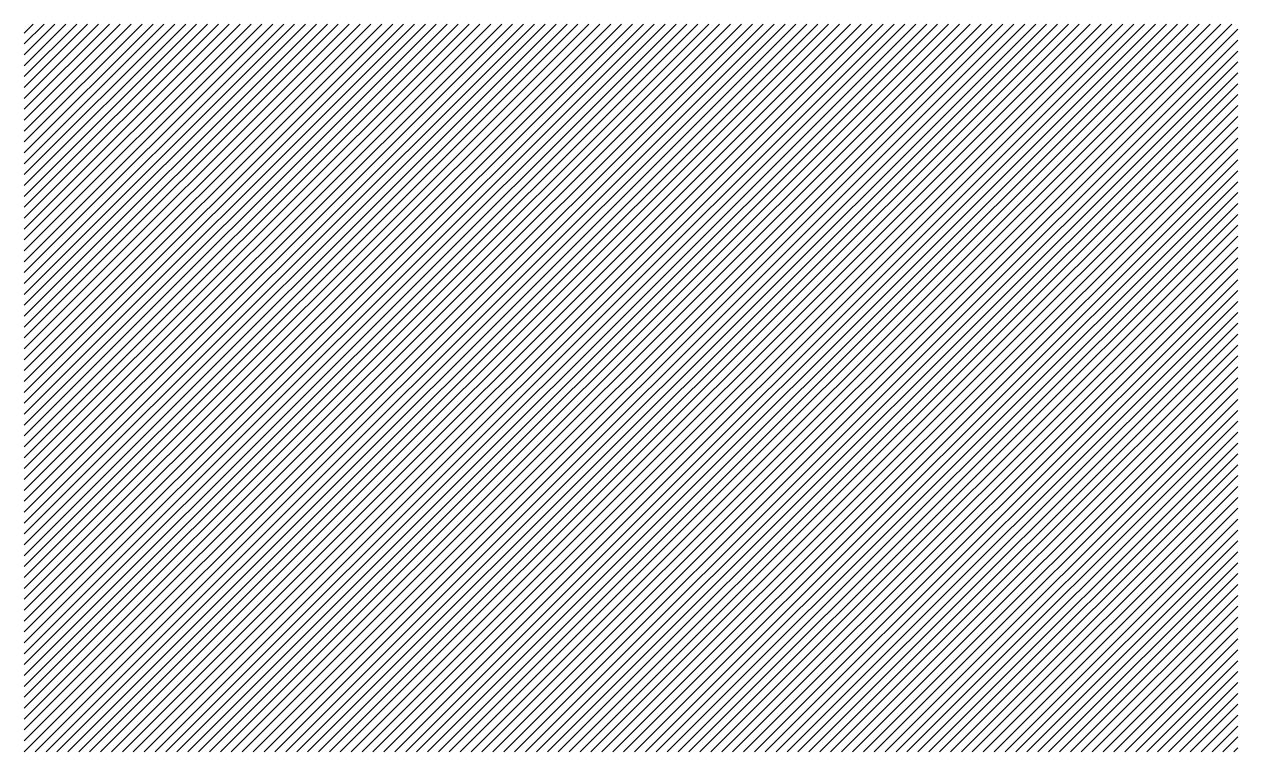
# Model space of a CAD drawing. Header units: metres. Extents: x 0 to 500, y 0 to 300.
import ezdxf

# ---------------------------------------------------------------- set-up
doc = ezdxf.new("R2010")
doc.units = ezdxf.units.M

msp = doc.modelspace()

# ---------------------------------------------------------------- hatches: boundary and pattern name
h = msp.add_hatch()
h.set_pattern_fill('PAISLEY')
h.set_pattern_definition([(45, (0, 0), (-2.245064, 2.245064), [])])
h.paths.add_polyline_path([(0, 0), (500, 0), (500, 300), (0, 300)])

doc.saveas('drawing.dxf')
